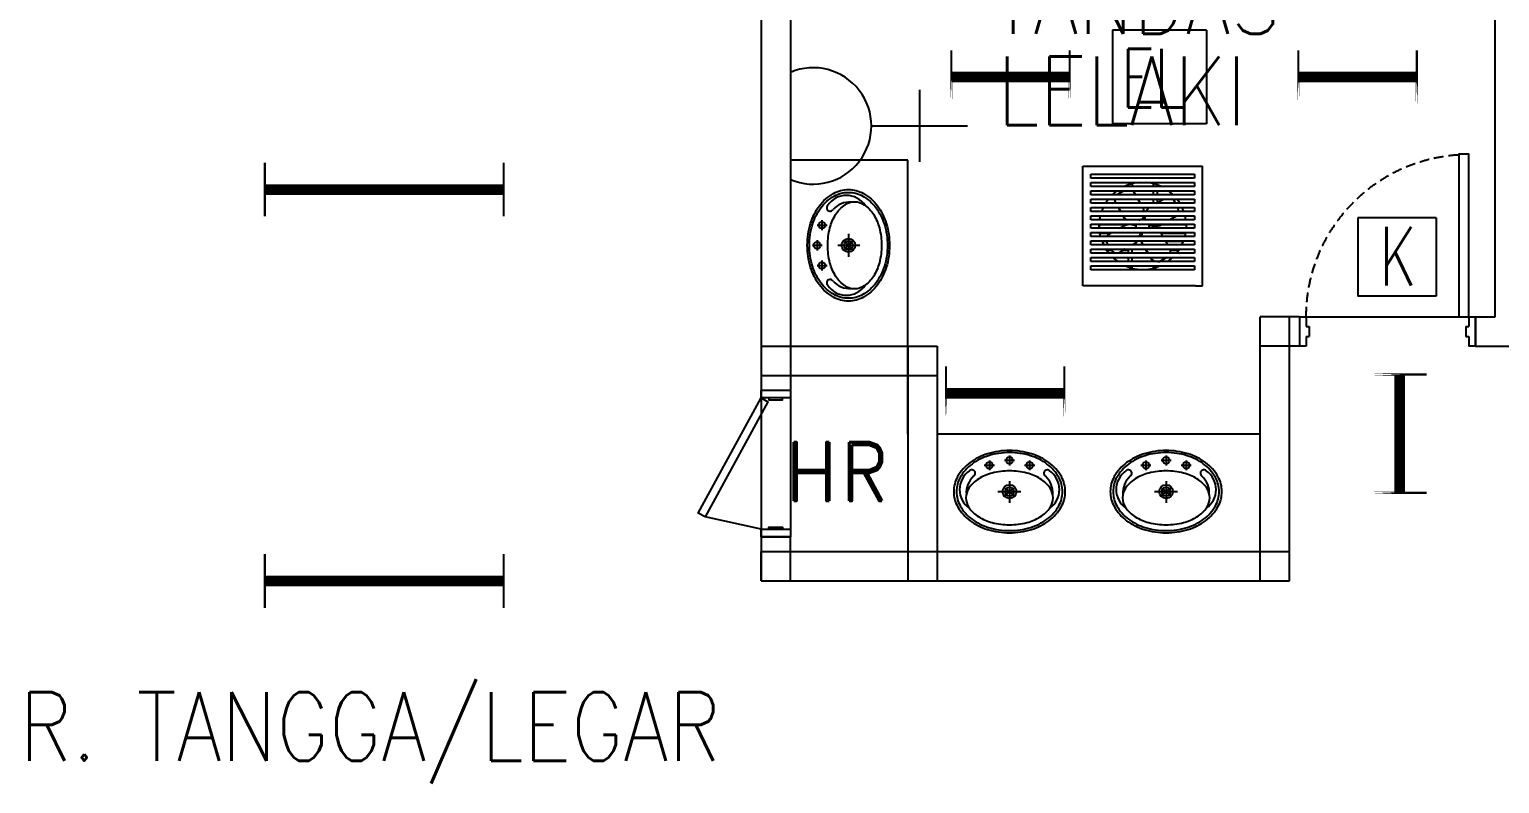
# Model space of a CAD drawing. Header units: inches. Extents: x 16928 to 514628, y -1471 to 241387.
# Drawn here: x 59401 to 66911, y 31575 to 35429 of the extents above; entities that cross this region are included whole.
import ezdxf
from ezdxf.enums import TextEntityAlignment as Align

# ---------------------------------------------------------------- set-up
doc = ezdxf.new("R2010")
doc.units = ezdxf.units.IN
doc.header["$MEASUREMENT"] = 0
doc.linetypes.add('DASHED', pattern=[0.75, 0.5, -0.25])
for name, color, linetype in [('DOOR', 2, 'Continuous'), ('DR', 9, 'Continuous'), ('dxt_text', 4, 'Continuous'), ('Edges', 7, 'Continuous'), ('ELECT', 6, 'Continuous'), ('FITTING', 8, 'Continuous'), ('LW', 2, 'Continuous'), ('LWALL', 8, 'Continuous'), ('ORIGIN', 8, 'Continuous'), ('SAN', 8, 'Continuous'), ('TB', 8, 'Continuous'), ('WALL', 1, 'Continuous')]:
    doc.layers.add(name, color=color, linetype=linetype)
doc.layers.add('t3', color=8, linetype='Continuous', lineweight=25)
doc.styles.add('LAILA', font='romans.shx', dxfattribs={"width": 0.85})
doc.styles.add('ROMANS', font='ROMANS', dxfattribs={"width": 0.7})
doc.styles.add('VERDANA1000', font='romand.shx', dxfattribs={"height": 1000})

# ---------------------------------------------------------------- blocks, each defined once
blk = doc.blocks.new('ZPO')
at = {"layer": 'ORIGIN'}
for p, q in [((-20, 20), (-20, -20)), ((-20, 20), (20, -20)), ((-20, -20), (20, 20)), ((20, -20), (20, 20))]:
    blk.add_line(p, q, dxfattribs=at)
blk = doc.blocks.new('Dp900')
at = {"layer": 'DOOR', "color": 4}
for p, q in [((35, 150), (0, 150)), ((35, 150), (35, 100)), ((50, 100), (35, 100)), ((50, 100), (50, 50)), ((850, 100), (850, 50)), ((865, 100), (850, 100)), ((900, 150), (865, 150)), ((865, 150), (865, 100)), ((0, 0), (35, 0)), ((50, 50), (35, 50)), ((35, 50), (35, 0)), ((865, 50), (850, 50)), ((865, 50), (865, 0)), ((865, 0), (900, 0))]:
    blk.add_line(p, q, dxfattribs=at)
at = {"layer": 'DOOR', "color": 1}
for p, q in [((0, 150), (0, 0)), ((0, 150), (0, 0)), ((900, 150), (900, 0)), ((900, 150), (900, 0))]:
    blk.add_line(p, q, dxfattribs=at)
at = {"layer": 'DOOR'}
blk.add_lwpolyline([(35, 150), (35, 980), (85, 980), (85, 150)], close=True, dxfattribs=at)
at = {"layer": 'DOOR', "color": 9, "linetype": 'DASHED', "ltscale": 100}
blk.add_arc((35, 150), 830, 360, 86.54636, dxfattribs=at)
blk = doc.blocks.new('1 X 8W EL')
at = {"layer": 'ELECT', "color": 6}
for p, q in [((-240, 240), (-240, -240)), ((240, 240), (-240, 240)), ((240, 240), (240, -240)), ((240, -240), (-240, -240))]:
    blk.add_line(p, q, dxfattribs=at)
at = {"layer": 'ELECT', "color": 6, "style": 'ROMANS', "width": 0.7}
blk.add_text('EL', height=300, dxfattribs=at).set_placement((-196.2, -155.6))
blk = doc.blocks.new('YBC 1X36')
at = {"layer": 'FITTING', "color": 3}
for points, const_width in [([(-610, 137.6), (-610, -137.6)], 10.9), ([(610, 137.6), (610, -137.6)], 10.9), ([(-610, 0), (610, 0)], 54.6)]:
    blk.add_lwpolyline(points, dxfattribs=dict(at, const_width=const_width))
blk = doc.blocks.new('YBC 1X18')
at = {"layer": 'FITTING', "color": 3, "const_width": 10.9}
for points in [[(-305, -137.6), (-305, 137.6)], [(299.7, -137.6), (299.7, 137.6)]]:
    blk.add_lwpolyline(points, close=True, dxfattribs=at)
at = {"layer": 'FITTING', "color": 3, "const_width": 54.6}
blk.add_lwpolyline([(305, 0), (-305, 0)], dxfattribs=at)
blk = doc.blocks.new('1 X 8W KELUAR')
at = {"layer": 'ELECT', "color": 5}
for p, q in [((-160, 161), (-160, -240)), ((240, 161), (-160, 161)), ((240, 160), (240, -240)), ((240, -240), (-160, -240))]:
    blk.add_line(p, q, dxfattribs=at)
at = {"layer": 'ELECT', "color": 5, "style": 'ROMANS', "width": 0.7}
blk.add_text('K', height=300, dxfattribs=at).set_placement((-50.3, -185.3))
blk = doc.blocks.new('Exhaust Fan 8-Inch fr')
at = {"layer": 'Edges'}
for p, q in [((-5.91, 7.27), (5.91, 7.27)), ((-5.91, -4.54), (-5.91, 7.27)), ((5.91, -4.54), (5.91, 7.27)), ((-5.12, 6.08), (-5.12, 6.47)), ((-5.12, 6.47), (5.12, 6.47)), ((5.12, 6.08), (-5.12, 6.08)), ((5.12, 6.47), (5.12, 6.08)), ((-5.12, 5.26), (-5.12, 5.65)), ((-5.12, 5.65), (-0.31, 5.65)), ((-1.81, 5.26), (-5.12, 5.26)), ((-5.12, 4.43), (-5.12, 4.83)), ((-5.12, 4.83), (-2.54, 4.83)), ((-3.05, 4.43), (-5.12, 4.43)), ((-2.54, 4.83), (-3.05, 4.43)), ((-2.52, 4.43), (-3.05, 4.43)), ((-2.54, 4.83), (-1.91, 4.83)), ((-2.52, 4.43), (-2.46, 4.51)), ((-2.51, 4.43), (-2.52, 4.43)), ((-2.51, 4.43), (-2.45, 4.51)), ((-0.72, 4.43), (-2.51, 4.43)), ((-2.45, 4.51), (-2.46, 4.51)), ((-2.45, 4.51), (-1.91, 4.83)), ((-1.91, 4.83), (-0.99, 4.83)), ((-1.43, 5.42), (-1.81, 5.26)), ((-1.43, 5.26), (-1.81, 5.26)), ((-1.12, 5.54), (-1.43, 5.42)), ((-1.43, 5.42), (-1.43, 5.26)), ((-1.03, 5.26), (-1.43, 5.26)), ((-1.03, 5.56), (-1.12, 5.54)), ((-0.31, 5.65), (-1.03, 5.56)), ((-1.03, 5.56), (-1.03, 5.26)), ((1.03, 5.26), (-1.03, 5.26)), ((-0.9, 4.76), (-0.99, 4.83)), ((-0.99, 4.83), (1.03, 4.83)), ((-0.9, 4.76), (-0.72, 4.43)), ((1.03, 4.43), (-0.72, 4.43)), ((-0.31, 5.65), (0.31, 5.65)), ((1.03, 5.56), (0.31, 5.65)), ((0.31, 5.65), (5.12, 5.65)), ((1.03, 5.56), (1.03, 5.26)), ((1.12, 5.54), (1.03, 5.56)), ((1.43, 5.26), (1.03, 5.26)), ((1.03, 4.83), (1.03, 4.43)), ((1.03, 4.83), (1.43, 4.83)), ((1.43, 4.43), (1.03, 4.43)), ((1.43, 5.42), (1.12, 5.54)), ((1.43, 5.42), (1.43, 5.26)), ((1.81, 5.26), (1.43, 5.42)), ((1.81, 5.26), (1.43, 5.26)), ((1.43, 4.83), (1.43, 4.43)), ((1.43, 4.83), (2.54, 4.83)), ((3.05, 4.43), (1.43, 4.43)), ((5.12, 5.26), (1.81, 5.26)), ((3.05, 4.43), (2.54, 4.83)), ((2.54, 4.83), (5.12, 4.83)), ((5.12, 4.43), (3.05, 4.43)), ((5.12, 5.65), (5.12, 5.26)), ((5.12, 4.83), (5.12, 4.43)), ((-5.12, 3.61), (-5.12, 4)), ((-5.12, 4), (-3.38, 4)), ((-3.69, 3.61), (-5.12, 3.61)), ((-5.12, 2.79), (-5.12, 3.18)), ((-5.12, 3.18), (-3.89, 3.18)), ((-3.89, 3.18), (-4.06, 2.79)), ((-3.89, 3.18), (-2.4, 3.18)), ((-3.38, 4), (-3.69, 3.61)), ((-2.65, 3.61), (-3.69, 3.61)), ((-3.38, 4), (-2.75, 4)), ((-2.71, 3.71), (-2.75, 4)), ((-2.75, 4), (-2.74, 4)), ((-2.7, 3.72), (-2.74, 4)), ((-2.74, 4), (-0.47, 4)), ((-2.7, 3.72), (-2.71, 3.71)), ((-2.65, 3.61), (-2.71, 3.71)), ((-2.64, 3.61), (-2.7, 3.72)), ((-2.64, 3.61), (-2.65, 3.61)), ((-0.24, 3.61), (-2.64, 3.61)), ((-2.18, 2.79), (-2.4, 3.18)), ((-2.4, 3.18), (-2.39, 3.18)), ((-2.16, 2.79), (-2.39, 3.18)), ((-2.39, 3.18), (0.01, 3.18)), ((-0.47, 4), (-0.24, 3.61)), ((-0.47, 4), (1.03, 4)), ((1.03, 3.61), (-0.24, 3.61)), ((0.01, 3.18), (0.04, 3.13)), ((0.01, 3.18), (0.64, 3.18)), ((0.04, 3.13), (0.1, 2.79)), ((0.64, 3.18), (0.31, 2.79)), ((0.64, 3.18), (3.49, 3.18)), ((1.03, 4), (1.03, 3.61)), ((1.03, 4), (1.43, 4)), ((1.37, 3.61), (1.03, 3.61)), ((1.37, 3.61), (1.43, 3.64)), ((3.24, 3.61), (1.37, 3.61)), ((1.43, 4), (1.43, 3.64)), ((1.43, 3.64), (2.05, 4)), ((1.43, 4), (2.05, 4)), ((2.05, 4), (2.92, 4)), ((2.92, 4), (3.08, 3.89)), ((2.92, 4), (3.38, 4)), ((3.08, 3.89), (3.24, 3.61)), ((3.69, 3.61), (3.24, 3.61)), ((3.69, 3.61), (3.38, 4)), ((3.38, 4), (5.12, 4)), ((3.49, 3.18), (3.5, 3.15)), ((3.49, 3.18), (3.89, 3.18)), ((3.54, 2.79), (3.5, 3.15)), ((3.5, 3.15), (3.51, 3.14)), ((3.54, 2.79), (3.51, 3.14)), ((5.12, 3.61), (3.69, 3.61)), ((4.06, 2.79), (3.89, 3.18)), ((3.89, 3.18), (5.12, 3.18)), ((5.12, 4), (5.12, 3.61)), ((5.12, 3.18), (5.12, 2.79)), ((-4.06, 2.79), (-5.12, 2.79)), ((-5.12, 1.96), (-5.12, 2.36)), ((-5.12, 2.36), (-4.2, 2.36)), ((-4.25, 1.96), (-5.12, 1.96)), ((-5.12, 1.14), (-5.12, 1.53)), ((-5.12, 1.53), (-4.31, 1.53)), ((-4.31, 1.53), (-4.33, 1.36)), ((-4.31, 1.53), (-4.29, 1.53)), ((-4.29, 1.53), (-4.29, 1.14)), ((-4.29, 1.53), (-4.22, 1.53)), ((-4.22, 2.17), (-4.25, 1.96)), ((-4.22, 1.96), (-4.25, 1.96)), ((-4.2, 2.36), (-4.22, 2.17)), ((-4.22, 1.96), (-4.22, 2.17)), ((-1.63, 1.96), (-4.22, 1.96)), ((-4.22, 1.53), (-4.22, 1.52)), ((-4.22, 1.53), (-1.43, 1.53)), ((-4.22, 1.52), (-1.43, 1.52)), ((-4.2, 2.36), (-1.93, 2.36)), ((-2.18, 2.79), (-4.06, 2.79)), ((-2.3, 1.14), (-1.74, 1.46)), ((-2.16, 2.79), (-2.18, 2.79)), ((0.1, 2.79), (-2.16, 2.79)), ((-1.77, 2.08), (-1.93, 2.36)), ((-1.93, 2.36), (-1.91, 2.36)), ((-1.76, 2.09), (-1.91, 2.36)), ((-1.91, 2.36), (0.07, 2.36)), ((-1.76, 2.09), (-1.77, 2.08)), ((-1.77, 2.08), (-1.63, 1.96)), ((-1.76, 2.09), (-1.61, 1.96)), ((-1.74, 1.46), (-1.43, 1.52)), ((-1.61, 1.96), (-1.63, 1.96)), ((-0.35, 1.96), (-1.61, 1.96)), ((-1.43, 1.53), (-1.43, 1.52)), ((-1.43, 1.52), (-1.32, 1.53)), ((-1.43, 1.53), (-1.32, 1.53)), ((-1.43, 1.52), (-1.43, 1.52)), ((-1.32, 1.53), (-1.14, 1.53)), ((-1.14, 1.53), (-1.1, 1.52)), ((-1.14, 1.53), (-1.1, 1.53)), ((-1.1, 1.53), (-1.1, 1.52)), ((-1.1, 1.53), (-0.65, 1.53)), ((-1.1, 1.52), (-0.72, 1.42)), ((-0.67, 1.43), (-0.65, 1.53)), ((-0.65, 1.53), (0.61, 1.53)), ((-0.35, 1.96), (-0.33, 1.98)), ((0.31, 1.96), (-0.35, 1.96)), ((-0.33, 1.98), (-0.17, 2.04)), ((-0.17, 2.04), (-0.05, 2.05)), ((0, 2.1), (-0.05, 2.05)), ((-0.05, 2.05), (0, 2.06)), ((0.07, 2.36), (0, 2.1)), ((0, 2.06), (0.17, 2.03)), ((0.07, 2.36), (0.19, 2.36)), ((0.31, 2.79), (0.1, 2.79)), ((0.17, 2.03), (0.25, 1.99)), ((0.19, 2.36), (0.18, 2.29)), ((0.18, 2.29), (0.25, 1.99)), ((0.19, 2.36), (3.33, 2.36)), ((0.25, 1.99), (0.31, 1.96)), ((3.54, 2.79), (0.31, 2.79)), ((2.67, 1.96), (0.31, 1.96)), ((0.61, 1.53), (0.62, 1.49)), ((0.61, 1.53), (1.92, 1.53)), ((0.67, 1.44), (0.62, 1.49)), ((0.62, 1.49), (0.62, 1.48)), ((0.68, 1.43), (0.62, 1.48)), ((0.62, 1.48), (0.63, 1.39)), ((1.92, 1.53), (1.69, 1.4)), ((1.92, 1.52), (1.7, 1.39)), ((1.95, 1.53), (1.92, 1.52)), ((1.92, 1.53), (1.95, 1.53)), ((1.92, 1.52), (4.2, 1.52)), ((1.95, 1.53), (4.2, 1.53)), ((3.32, 2.34), (2.67, 1.96)), ((2.69, 1.96), (2.67, 1.96)), ((3.33, 2.33), (2.69, 1.96)), ((4.2, 1.96), (2.69, 1.96)), ((3.32, 2.34), (3.33, 2.36)), ((3.32, 2.34), (3.33, 2.33)), ((3.33, 2.33), (3.35, 2.36)), ((3.33, 2.36), (3.35, 2.36)), ((3.35, 2.36), (4.2, 2.36)), ((4.06, 2.79), (3.54, 2.79)), ((3.54, 2.79), (3.54, 2.79)), ((5.12, 2.79), (4.06, 2.79)), ((4.2, 2.34), (4.2, 2.36)), ((4.2, 2.36), (5.12, 2.36)), ((4.2, 2.34), (4.2, 2.33)), ((4.25, 1.96), (4.2, 2.33)), ((4.2, 2.33), (4.2, 1.96)), ((4.25, 1.96), (4.2, 1.96)), ((4.2, 1.52), (4.2, 1.53)), ((4.2, 1.53), (4.29, 1.53)), ((5.12, 1.96), (4.25, 1.96)), ((4.29, 1.53), (4.29, 1.14)), ((4.29, 1.53), (4.31, 1.53)), ((4.33, 1.36), (4.31, 1.53)), ((4.31, 1.53), (5.12, 1.53)), ((5.12, 2.36), (5.12, 1.96)), ((5.12, 1.53), (5.12, 1.14)), ((-4.3, 1.14), (-5.12, 1.14)), ((-5.12, 0.32), (-5.12, 0.71)), ((-5.12, 0.71), (-4.25, 0.71)), ((-4.19, 0.32), (-5.12, 0.32)), ((-4.33, 1.36), (-4.3, 1.14)), ((-4.29, 1.14), (-4.3, 1.14)), ((-2.3, 1.14), (-4.29, 1.14)), ((-4.25, 0.71), (-4.22, 0.55)), ((-4.25, 0.71), (-3.04, 0.71)), ((-4.22, 0.65), (-3.16, 0.65)), ((-4.22, 0.55), (-4.22, 0.65)), ((-4.22, 0.55), (-4.19, 0.32)), ((-3.53, 0.32), (-4.19, 0.32)), ((-3.37, 0.52), (-3.53, 0.32)), ((-0.3, 0.32), (-3.53, 0.32)), ((-3.37, 0.52), (-3.16, 0.65)), ((-3.16, 0.65), (-3.04, 0.71)), ((-3.04, 0.71), (-0.26, 0.71)), ((-0.61, 1.14), (-2.3, 1.14)), ((-0.72, 1.42), (-0.66, 1.37)), ((-0.66, 1.37), (-0.67, 1.43)), ((-0.65, 1.26), (-0.66, 1.37)), ((-0.61, 1.14), (-0.65, 1.26)), ((0.57, 1.14), (-0.61, 1.14)), ((-0.3, 0.32), (-0.23, 0.57)), ((-0.29, 0.32), (-0.3, 0.32)), ((-0.29, 0.32), (-0.27, 0.37)), ((-0.13, 0.32), (-0.29, 0.32)), ((-0.27, 0.37), (-0.22, 0.56)), ((-0.27, 0.37), (-0.12, 0.35)), ((-0.22, 0.56), (-0.26, 0.71)), ((-0.23, 0.57), (-0.26, 0.71)), ((-0.26, 0.71), (-0.26, 0.71)), ((-0.26, 0.71), (-0.01, 0.71)), ((-0.23, 0.57), (-0.22, 0.56)), ((-0.13, 0.32), (-0.12, 0.35)), ((-0.12, 0.32), (-0.13, 0.32)), ((-0.12, 0.32), (-0.01, 0.7)), ((-0.12, 0.35), (-0.02, 0.69)), ((1.97, 0.32), (-0.12, 0.32)), ((-0.02, 0.69), (-0.01, 0.71)), ((-0.01, 0.7), (-0.02, 0.69)), ((-0.01, 0.7), (0, 0.71)), ((-0.01, 0.71), (0, 0.71)), ((0, 0.71), (1.75, 0.71)), ((0.6, 1.22), (0.57, 1.14)), ((0.62, 1.14), (0.57, 1.14)), ((0.63, 1.39), (0.6, 1.22)), ((0.84, 1.19), (0.62, 1.14)), ((1.03, 1.14), (0.62, 1.14)), ((1.16, 1.31), (0.67, 1.44)), ((0.67, 1.44), (0.68, 1.43)), ((1.02, 1.34), (0.68, 1.43)), ((0.99, 1.15), (0.84, 1.19)), ((0.99, 1.15), (1.02, 1.34)), ((1.03, 1.14), (0.99, 1.15)), ((1.17, 1.3), (1.02, 1.34)), ((1.2, 1.14), (1.03, 1.14)), ((1.69, 1.4), (1.16, 1.31)), ((1.16, 1.31), (1.17, 1.3)), ((1.22, 1.31), (1.17, 1.3)), ((1.22, 1.31), (1.2, 1.14)), ((1.43, 1.14), (1.2, 1.14)), ((1.43, 1.34), (1.22, 1.31)), ((1.7, 1.39), (1.43, 1.34)), ((1.43, 1.34), (1.43, 1.14)), ((4.29, 1.14), (1.43, 1.14)), ((1.69, 1.4), (1.7, 1.39)), ((1.75, 0.71), (1.78, 0.65)), ((1.75, 0.71), (4.25, 0.71)), ((1.78, 0.65), (4.2, 0.65)), ((1.78, 0.65), (1.97, 0.32)), ((4.19, 0.32), (1.97, 0.32)), ((4.19, 0.32), (4.2, 0.38)), ((5.12, 0.32), (4.19, 0.32)), ((4.2, 0.38), (4.25, 0.71)), ((4.2, 0.65), (4.2, 0.38)), ((4.25, 0.71), (5.12, 0.71)), ((4.3, 1.14), (4.29, 1.14)), ((4.3, 1.14), (4.33, 1.36)), ((5.12, 1.14), (4.3, 1.14)), ((5.12, 0.71), (5.12, 0.32)), ((-5.12, -0.51), (-5.12, -0.11)), ((-5.12, -0.11), (-4.04, -0.11)), ((-3.87, -0.51), (-5.12, -0.51)), ((-5.12, -1.33), (-5.12, -0.94)), ((-5.12, -0.94), (-3.65, -0.94)), ((-3.35, -1.33), (-5.12, -1.33)), ((-4.04, -0.11), (-4.02, -0.14)), ((-4.04, -0.11), (-3.57, -0.11)), ((-4.02, -0.14), (-3.57, -0.14)), ((-4.02, -0.14), (-3.87, -0.51)), ((-3.43, -0.51), (-3.87, -0.51)), ((-3.65, -0.94), (-3.57, -1.04)), ((-3.65, -0.94), (-3.18, -0.94)), ((-3.57, -0.11), (-3.57, -0.14)), ((-3.57, -0.11), (-0.52, -0.11)), ((-3.57, -0.14), (-3.56, -0.29)), ((-3.57, -1.04), (-3.12, -1.04)), ((-3.57, -1.04), (-3.35, -1.33)), ((-3.56, -0.29), (-3.43, -0.51)), ((-1, -0.51), (-3.43, -0.51)), ((-2.71, -1.33), (-3.35, -1.33)), ((-3.13, -1.03), (-3.18, -0.94)), ((-3.18, -0.94), (-1.75, -0.94)), ((-2.71, -1.33), (-3.13, -1.03)), ((-3.13, -1.03), (-3.12, -1.04)), ((-2.71, -1.33), (-3.12, -1.04)), ((-3.12, -1.04), (-3.12, -1.04)), ((-2.34, -1.28), (-2.71, -1.33)), ((-2.71, -1.33), (-2.71, -1.33)), ((-2.65, -1.33), (-2.71, -1.33)), ((-2.71, -1.33), (-2.71, -1.33)), ((-2.33, -1.29), (-2.65, -1.33)), ((-1.43, -1.33), (-2.65, -1.33)), ((-1.75, -0.94), (-2.34, -1.28)), ((-2.34, -1.28), (-2.33, -1.29)), ((-1.91, -1.04), (-2.33, -1.29)), ((-1.72, -0.94), (-1.91, -1.04)), ((-1.91, -1.04), (-1.43, -1.04)), ((-1.75, -0.94), (-1.72, -0.94)), ((-1.72, -0.94), (-1.43, -0.94)), ((-1.43, -0.94), (-1.43, -1.04)), ((-1.43, -0.94), (-1.03, -0.94)), ((-1.43, -1.04), (-1.43, -1.33)), ((-1.03, -1.33), (-1.43, -1.33)), ((-1.03, -1.33), (-1.03, -0.94)), ((-1.03, -0.94), (0.29, -0.94)), ((0.51, -1.33), (-1.03, -1.33)), ((-0.7, -0.33), (-1, -0.51)), ((-0.97, -0.51), (-1, -0.51)), ((-0.7, -0.35), (-0.97, -0.51)), ((0.04, -0.51), (-0.97, -0.51)), ((-0.7, -0.35), (-0.5, -0.11)), ((-0.7, -0.33), (-0.52, -0.11)), ((-0.7, -0.33), (-0.7, -0.35)), ((-0.52, -0.11), (-0.5, -0.11)), ((-0.5, -0.11), (-0.1, -0.11)), ((-0.07, -0.33), (-0.1, -0.11)), ((-0.1, -0.11), (-0.09, -0.11)), ((-0.05, -0.32), (-0.09, -0.11)), ((-0.09, -0.11), (2.22, -0.11)), ((-0.05, -0.32), (-0.07, -0.33)), ((0.04, -0.51), (-0.07, -0.33)), ((0.05, -0.51), (-0.05, -0.32)), ((0.05, -0.51), (0.04, -0.51)), ((2.45, -0.51), (0.05, -0.51)), ((0.51, -1.33), (0.29, -0.94)), ((0.29, -0.94), (0.3, -0.94)), ((0.53, -1.33), (0.3, -0.94)), ((0.3, -0.94), (2.69, -0.94)), ((0.53, -1.33), (0.51, -1.33)), ((2.7, -1.33), (0.53, -1.33)), ((2.22, -0.11), (2.24, -0.14)), ((2.22, -0.11), (4.04, -0.11)), ((2.24, -0.14), (4.02, -0.14)), ((2.24, -0.14), (2.45, -0.51)), ((3.87, -0.51), (2.45, -0.51)), ((2.69, -0.94), (2.7, -1.04)), ((2.69, -0.94), (3.65, -0.94)), ((2.7, -1.04), (3.57, -1.04)), ((2.7, -1.04), (2.73, -1.29)), ((2.73, -1.29), (2.7, -1.33)), ((3.35, -1.33), (2.7, -1.33)), ((3.35, -1.33), (3.57, -1.04)), ((5.12, -1.33), (3.35, -1.33)), ((3.57, -1.04), (3.65, -0.94)), ((3.65, -0.94), (5.12, -0.94)), ((3.87, -0.51), (4.02, -0.14)), ((5.12, -0.51), (3.87, -0.51)), ((4.02, -0.14), (4.04, -0.11)), ((4.04, -0.11), (5.12, -0.11)), ((5.12, -0.11), (5.12, -0.51)), ((5.12, -0.94), (5.12, -1.33)), ((-5.12, -2.15), (-5.12, -1.76)), ((-5.12, -1.76), (-2.99, -1.76)), ((-2.47, -2.15), (-5.12, -2.15)), ((-5.12, -2.98), (-5.12, -2.58)), ((-5.12, -2.58), (-1.7, -2.58)), ((-2.99, -1.76), (-2.47, -2.15)), ((-2.99, -1.76), (-1.43, -1.76)), ((-1.43, -2.15), (-2.47, -2.15)), ((-1.7, -2.58), (-1.43, -2.69)), ((-1.7, -2.58), (-1.43, -2.58)), ((-1.43, -1.76), (-1.43, -2.15)), ((-1.43, -1.76), (-1.03, -1.76)), ((-1.03, -2.15), (-1.43, -2.15)), ((-1.43, -2.58), (-1.43, -2.69)), ((-1.43, -2.58), (-1.03, -2.58)), ((-1.43, -2.69), (-1.12, -2.82)), ((-1.12, -2.82), (-1.03, -2.83)), ((-1.03, -2.15), (-1.03, -1.76)), ((-1.03, -1.76), (0.76, -1.76)), ((1.03, -2.15), (-1.03, -2.15)), ((-1.03, -2.83), (-1.03, -2.58)), ((-1.03, -2.58), (1.03, -2.58)), ((-1.03, -2.83), (0, -2.97)), ((0, -2.97), (1.03, -2.83)), ((0.88, -1.96), (0.76, -1.76)), ((0.76, -1.76), (0.78, -1.76)), ((0.89, -1.95), (0.78, -1.76)), ((0.78, -1.76), (2.35, -1.76)), ((0.89, -1.95), (0.88, -1.96)), ((0.88, -1.96), (1.03, -2.08)), ((0.89, -1.95), (1.15, -2.15)), ((1.03, -2.08), (1.03, -2.15)), ((1.03, -2.08), (1.13, -2.15)), ((1.13, -2.15), (1.03, -2.15)), ((1.03, -2.58), (1.03, -2.83)), ((1.03, -2.58), (1.43, -2.58)), ((1.03, -2.83), (1.12, -2.82)), ((1.12, -2.82), (1.43, -2.69)), ((1.15, -2.15), (1.13, -2.15)), ((1.49, -2.15), (1.15, -2.15)), ((1.43, -2.58), (1.43, -2.69)), ((1.43, -2.69), (1.7, -2.58)), ((1.43, -2.58), (1.7, -2.58)), ((1.49, -2.15), (1.7, -2.14)), ((1.56, -2.15), (1.49, -2.15)), ((1.56, -2.15), (1.69, -2.14)), ((2.47, -2.15), (1.56, -2.15)), ((1.7, -2.14), (1.69, -2.14)), ((2.35, -1.76), (1.7, -2.14)), ((1.7, -2.58), (5.12, -2.58)), ((2.35, -1.76), (2.99, -1.76)), ((2.47, -2.15), (2.99, -1.76)), ((5.12, -2.15), (2.47, -2.15)), ((2.99, -1.76), (5.12, -1.76)), ((5.12, -1.76), (5.12, -2.15)), ((5.12, -2.58), (5.12, -2.98)), ((5.12, -2.98), (-5.12, -2.98)), ((5.21, -4.54), (-5.91, -4.54)), ((5.21, -4.54), (5.72, -4.54)), ((5.72, -4.54), (5.91, -4.54))]:
    blk.add_line(p, q, dxfattribs=at)
blk = doc.blocks.new('Exhaust Fan 15TGQZ')
at = {"xscale": 51.69785126039847, "yscale": 51.69785126039847, "zscale": 51.69785126039847}
blk.add_blockref('Exhaust Fan 8-Inch fr', (-310.2, -400.5), dxfattribs=at)
blk = doc.blocks.new('13A SSO 300mm')
at = {"layer": 'ELECT', "color": 6}
for p, q in [((0, 413.8), (0, 904.4)), ((-184, 659.1), (184, 659.1)), ((-297.4, 0), (297.4, 0))]:
    blk.add_line(p, q, dxfattribs=at)
blk.add_arc((0, 116.3), 297.4, 336.97635, 203.02365, dxfattribs=at)

msp = doc.modelspace()

# ---------------------------------------------------------------- linework, layer by layer
at = {"layer": 'DR'}
msp.add_line((63138.6, 32875.5), (62852.9, 32938.1), dxfattribs=at)
for points in [[(63138.6, 33585.5), (63288.6, 33585.5), (63288.6, 33545.5), (63138.6, 33545.5)], [(63138.6, 33545.5), (63173.7, 33526.3), (62852.9, 32938.1), (62817.8, 32957.3)], [(63138.6, 32875.5), (63288.6, 32875.5), (63288.6, 32835.5), (63138.6, 32835.5)]]:
    msp.add_lwpolyline(points, close=True, dxfattribs=at)
for points in [[(63178.6, 33545.5), (63178.6, 33535.5), (63248.6, 33535.5), (63248.6, 33545.5)], [(63178.6, 32875.5), (63178.6, 32885.5), (63248.6, 32885.5), (63248.6, 32875.5)]]:
    msp.add_lwpolyline(points, dxfattribs=at)
at = {"layer": 'LW'}
for p, q in [((65888.6, 33960.5), (66788.6, 33960.5)), ((63138.6, 33585.5), (63138.6, 32835.5)), ((63288.6, 33585.5), (63288.6, 32835.5))]:
    msp.add_line(p, q, dxfattribs=at)
at = {"layer": 'LWALL'}
for p, q in [((63888.6, 34760.5), (63288.6, 34760.5)), ((63888.6, 33360.5), (63888.6, 34760.5)), ((65688.6, 33360.5), (64038.6, 33360.5))]:
    msp.add_line(p, q, dxfattribs=at)
at = {"layer": 'SAN'}
for p, q in [((63426, 34428.5), (63476, 34428.5)), ((63450, 34454.2), (63450, 34402.7)), ((63401, 34325.5), (63451, 34325.5)), ((63425, 34351.2), (63425, 34299.7)), ((63530.8, 34325.5), (63643, 34325.5)), ((63585, 34384.8), (63585, 34267.3)), ((63450, 34248.2), (63450, 34196.7)), ((63426, 34222.5), (63476, 34222.5)), ((64279.1, 33202.1), (64330.6, 33202.1)), ((64304.8, 33226.1), (64304.8, 33176.1)), ((64382.1, 33227.1), (64433.6, 33227.1)), ((64407.8, 33251.1), (64407.8, 33201.1)), ((64485.1, 33202.1), (64536.6, 33202.1)), ((64510.8, 33226.1), (64510.8, 33176.1)), ((65079.1, 33202.1), (65130.6, 33202.1)), ((65104.8, 33226.1), (65104.8, 33176.1)), ((65182.1, 33227.1), (65233.6, 33227.1)), ((65207.8, 33251.1), (65207.8, 33201.1)), ((65285.1, 33202.1), (65336.6, 33202.1)), ((65310.8, 33226.1), (65310.8, 33176.1)), ((64407.8, 33121.3), (64407.8, 33009.1)), ((65207.8, 33121.3), (65207.8, 33009.1)), ((64348.5, 33067.1), (64466, 33067.1)), ((65148.5, 33067.1), (65266, 33067.1))]:
    msp.add_line(p, q, dxfattribs=at)
for points in [[(63585, 34610.5, -0.128734), (63661.8, 34590.4, -0.10631), (63733.5, 34527, -0.084902), (63778.2, 34438, -0.074193), (63795, 34325.5, -0.074193), (63778.2, 34212.9, -0.084902), (63733.5, 34124, -0.10631), (63661.8, 34060.6, -0.128734), (63585, 34040.5, -0.128734), (63508.2, 34060.6, -0.10631), (63436.5, 34124, -0.084902), (63391.8, 34212.9, -0.074193), (63375, 34325.5, -0.074193), (63391.8, 34438, -0.084902), (63436.5, 34527, -0.10631), (63508.2, 34590.4, -0.128734)], [(63585, 34596.2, -0.128734), (63658, 34577.1, -0.10631), (63726.1, 34516.9, -0.084902), (63768.5, 34432.4, -0.074193), (63784.5, 34325.5, -0.074193), (63768.5, 34218.6, -0.084902), (63726.1, 34134, -0.10631), (63658, 34073.8, -0.128734), (63585, 34054.7, -0.128734), (63512, 34073.8, -0.10631), (63443.9, 34134, -0.084902), (63401.4, 34218.6, -0.074193), (63385.5, 34325.5, -0.074193), (63401.4, 34432.4, -0.084902), (63443.9, 34516.9, -0.10631), (63512, 34577.1, -0.128734)], [(63616.7, 34548, -0.148706), (63665.4, 34533.2, -0.107099), (63714, 34482.8, -0.07588), (63743, 34414.5, -0.062731), (63754.2, 34325.5, -0.062731), (63743, 34236.5, -0.07588), (63714, 34168.1, -0.107099), (63665.4, 34117.8, -0.148706), (63616.7, 34103, -0.148706), (63568, 34117.8, -0.107099), (63519.5, 34168.1, -0.07588), (63490.4, 34236.5, -0.062731), (63479.2, 34325.5, -0.062731), (63490.4, 34414.5, -0.07588), (63519.5, 34482.8, -0.107099), (63568, 34533.2, -0.148706)], [(64122.8, 33067.1, 0.128734), (64142.9, 32990.3, 0.10631), (64206.3, 32918.6, 0.084902), (64295.3, 32873.9, 0.074193), (64407.8, 32857.1, 0.074193), (64520.4, 32873.9, 0.084902), (64609.4, 32918.6, 0.10631), (64672.7, 32990.3, 0.128734), (64692.8, 33067.1, 0.128734), (64672.7, 33143.9, 0.10631), (64609.4, 33215.6, 0.084902), (64520.4, 33260.3, 0.074193), (64407.8, 33277.1, 0.074193), (64295.3, 33260.3, 0.084902), (64206.3, 33215.6, 0.10631), (64142.9, 33143.9, 0.128734)], [(64922.8, 33067.1, 0.128734), (64942.9, 32990.3, 0.10631), (65006.3, 32918.6, 0.084902), (65095.3, 32873.9, 0.074193), (65207.8, 32857.1, 0.074193), (65320.4, 32873.9, 0.084902), (65409.4, 32918.6, 0.10631), (65472.7, 32990.3, 0.128734), (65492.8, 33067.1, 0.128734), (65472.7, 33143.9, 0.10631), (65409.4, 33215.6, 0.084902), (65320.4, 33260.3, 0.074193), (65207.8, 33277.1, 0.074193), (65095.3, 33260.3, 0.084902), (65006.3, 33215.6, 0.10631), (64942.9, 33143.9, 0.128734)], [(64137.1, 33067.1, 0.128734), (64156.2, 32994.1, 0.10631), (64216.4, 32926.1, 0.084902), (64300.9, 32883.6, 0.074193), (64407.8, 32867.6, 0.074193), (64514.7, 32883.6, 0.084902), (64599.3, 32926.1, 0.10631), (64659.5, 32994.1, 0.128734), (64678.6, 33067.1, 0.128734), (64659.5, 33140.1, 0.10631), (64599.3, 33208.2, 0.084902), (64514.7, 33250.7, 0.074193), (64407.8, 33266.6, 0.074193), (64300.9, 33250.7, 0.084902), (64216.4, 33208.2, 0.10631), (64156.2, 33140.1, 0.128734)], [(64937.1, 33067.1, 0.128734), (64956.2, 32994.1, 0.10631), (65016.4, 32926.1, 0.084902), (65100.9, 32883.6, 0.074193), (65207.8, 32867.6, 0.074193), (65314.7, 32883.6, 0.084902), (65399.3, 32926.1, 0.10631), (65459.5, 32994.1, 0.128734), (65478.6, 33067.1, 0.128734), (65459.5, 33140.1, 0.10631), (65399.3, 33208.2, 0.084902), (65314.7, 33250.7, 0.074193), (65207.8, 33266.6, 0.074193), (65100.9, 33250.7, 0.084902), (65016.4, 33208.2, 0.10631), (64956.2, 33140.1, 0.128734)], [(64185.3, 33035.4, 0.148706), (64200.1, 32986.7, 0.107099), (64250.5, 32938.2, 0.07588), (64318.9, 32909.1, 0.062731), (64407.8, 32897.9, 0.062731), (64496.8, 32909.1, 0.07588), (64565.2, 32938.2, 0.107099), (64615.5, 32986.7, 0.148706), (64630.3, 33035.4, 0.148706), (64615.5, 33084.1, 0.107099), (64565.2, 33132.6, 0.07588), (64496.8, 33161.7, 0.062731), (64407.8, 33172.9, 0.062731), (64318.9, 33161.7, 0.07588), (64250.5, 33132.6, 0.107099), (64200.1, 33084.1, 0.148706)], [(64985.3, 33035.4, 0.148706), (65000.1, 32986.7, 0.107099), (65050.5, 32938.2, 0.07588), (65118.9, 32909.1, 0.062731), (65207.8, 32897.9, 0.062731), (65296.8, 32909.1, 0.07588), (65365.2, 32938.2, 0.107099), (65415.5, 32986.7, 0.148706), (65430.3, 33035.4, 0.148706), (65415.5, 33084.1, 0.107099), (65365.2, 33132.6, 0.07588), (65296.8, 33161.7, 0.062731), (65207.8, 33172.9, 0.062731), (65118.9, 33161.7, 0.07588), (65050.5, 33132.6, 0.107099), (65000.1, 33084.1, 0.148706)]]:
    msp.add_lwpolyline(points, format="xyb", close=True, dxfattribs=at)
for centre, radius in [((63450, 34428.5), 17.5), ((63425, 34325.5), 17.5), ((63585, 34325.5), 35), ((63585, 34325.5), 22.5), ((63450, 34222.5), 17.5), ((64304.8, 33202.1), 17.5), ((64407.8, 33227.1), 17.5), ((64510.8, 33202.1), 17.5), ((65104.8, 33202.1), 17.5), ((65207.8, 33227.1), 17.5), ((65310.8, 33202.1), 17.5), ((64407.8, 33067.1), 35), ((64407.8, 33067.1), 22.5), ((65207.8, 33067.1), 35), ((65207.8, 33067.1), 22.5)]:
    msp.add_circle(centre, radius, dxfattribs=at)
for centre, radius, start, end in [((63574.5, 34465.2), 115.5, 34.08778, 145.61569), ((63591.2, 34431.6), 114.6, 86.39079, 137.79164), ((63491.4, 34517.8), 17.5, 134.13702, 328.39739), ((63491.4, 34133.1), 17.5, 31.60261, 225.86298), ((63574.5, 34185.8), 115.5, 214.38431, 325.91222), ((63591.2, 34219.3), 114.6, 222.20836, 273.60921), ((64268.1, 33077.6), 115.5, 124.38431, 235.91222), ((64301.7, 33060.9), 114.6, 132.20836, 183.60921), ((64215.5, 33160.7), 17.5, 301.60261, 135.86298), ((64600.2, 33160.7), 17.5, 44.13702, 238.39739), ((64514, 33060.9), 114.6, 356.39079, 47.79164), ((64547.5, 33077.6), 115.5, 304.08778, 55.61569), ((65068.1, 33077.6), 115.5, 124.38431, 235.91222), ((65101.7, 33060.9), 114.6, 132.20836, 183.60921), ((65015.5, 33160.7), 17.5, 301.60261, 135.86298), ((65400.2, 33160.7), 17.5, 44.13702, 238.39739), ((65314, 33060.9), 114.6, 356.39079, 47.79164), ((65347.5, 33077.6), 115.5, 304.08778, 55.61569)]:
    msp.add_arc(centre, radius, start, end, dxfattribs=at)
at = {"layer": 'WALL'}
for p, q in [((63138.6, 37760.5), (63138.6, 33585.5)), ((63288.6, 37760.5), (63288.6, 33585.5)), ((66888.6, 33960.5), (66888.6, 37760.5)), ((65688.6, 32610.5), (65688.6, 33960.5)), ((65888.6, 33960.5), (65688.6, 33960.5)), ((65838.6, 32610.5), (65838.6, 33960.5)), ((65888.6, 33960.5), (65888.6, 33810.5)), ((66788.6, 33960.5), (66888.6, 33960.5)), ((66788.6, 33810.5), (66788.6, 33960.5)), ((63138.6, 33810.5), (64038.6, 33810.5)), ((63888.6, 33810.5), (63888.6, 32610.5)), ((64038.6, 33810.5), (64038.6, 32610.5)), ((65888.6, 33810.5), (65688.6, 33810.5)), ((66788.6, 33810.5), (67138.6, 33810.5)), ((63138.6, 33660.5), (64038.6, 33660.5)), ((63138.6, 33585.5), (63288.6, 33585.5)), ((63138.6, 33585.5), (63288.6, 33585.5)), ((63138.6, 32835.5), (63138.6, 32610.5)), ((63138.6, 32835.5), (63288.6, 32835.5)), ((63138.6, 32835.5), (63288.6, 32835.5)), ((63288.6, 32610.5), (63288.6, 32835.5)), ((63138.6, 32760.5), (65838.6, 32760.5)), ((63138.6, 32610.5), (63138.6, 32760.5)), ((63138.6, 32610.5), (65838.6, 32610.5))]:
    msp.add_line(p, q, dxfattribs=at)

# ---------------------------------------------------------------- block references
msp.add_blockref('Exhaust Fan 15TGQZ', (65398.4, 34754.4))
at = {"layer": 'DOOR', "xscale": -1}
msp.add_blockref('Dp900', (66788.6, 33810.5), dxfattribs=at)
at = {"layer": 'dxt_text'}
for name, p in [('1 X 8W EL', (65174.1, 35185.5)), ('YBC 1X18', (64415.5, 35185)), ('YBC 1X18', (66188.6, 35185)), ('YBC 1X36', (61213.6, 34610.5)), ('1 X 8W KELUAR', (66347.1, 34305.2)), ('YBC 1X18', (64388.6, 33568.8)), ('YBC 1X36', (61213.6, 32610.5))]:
    msp.add_blockref(name, p, dxfattribs=at)
at = {"layer": 'dxt_text', "rotation": 270}
msp.add_blockref('YBC 1X18', (66401.1, 33360.5), dxfattribs=at)
at = {"layer": 'SAN', "extrusion": (0, 0, -1), "zscale": -1, "rotation": 270}
msp.add_blockref('ZPO', (-63585, 34325.5), dxfattribs=at)
at = {"layer": 'SAN'}
for p in [(64407.8, 33067.1), (65207.8, 33067.1)]:
    msp.add_blockref('ZPO', p, dxfattribs=at)
at = {"layer": 'TB', "color": 6, "linetype": 'Continuous', "rotation": 270}
msp.add_blockref('13A SSO 300mm', (63288.6, 34935.5), dxfattribs=at)

# ---------------------------------------------------------------- texts
at = {"layer": 't3', "style": 'LAILA', "width": 0.85}
for s, p in [('TANDAS', (64325.2, 35756.6)), ('LELAKI', (64344.1, 35290.1)), ('R. TANGGA/LEGAR', (59350.3, 32041.9))]:
    msp.add_text(s, height=350, dxfattribs=at).set_placement(p, align=Align.TOP_LEFT)
at = {"layer": 't3', "style": 'VERDANA1000'}
msp.add_text('HR', height=300, dxfattribs=at).set_placement((63254.8, 33320), align=Align.TOP_LEFT)

doc.saveas('drawing.dxf')
